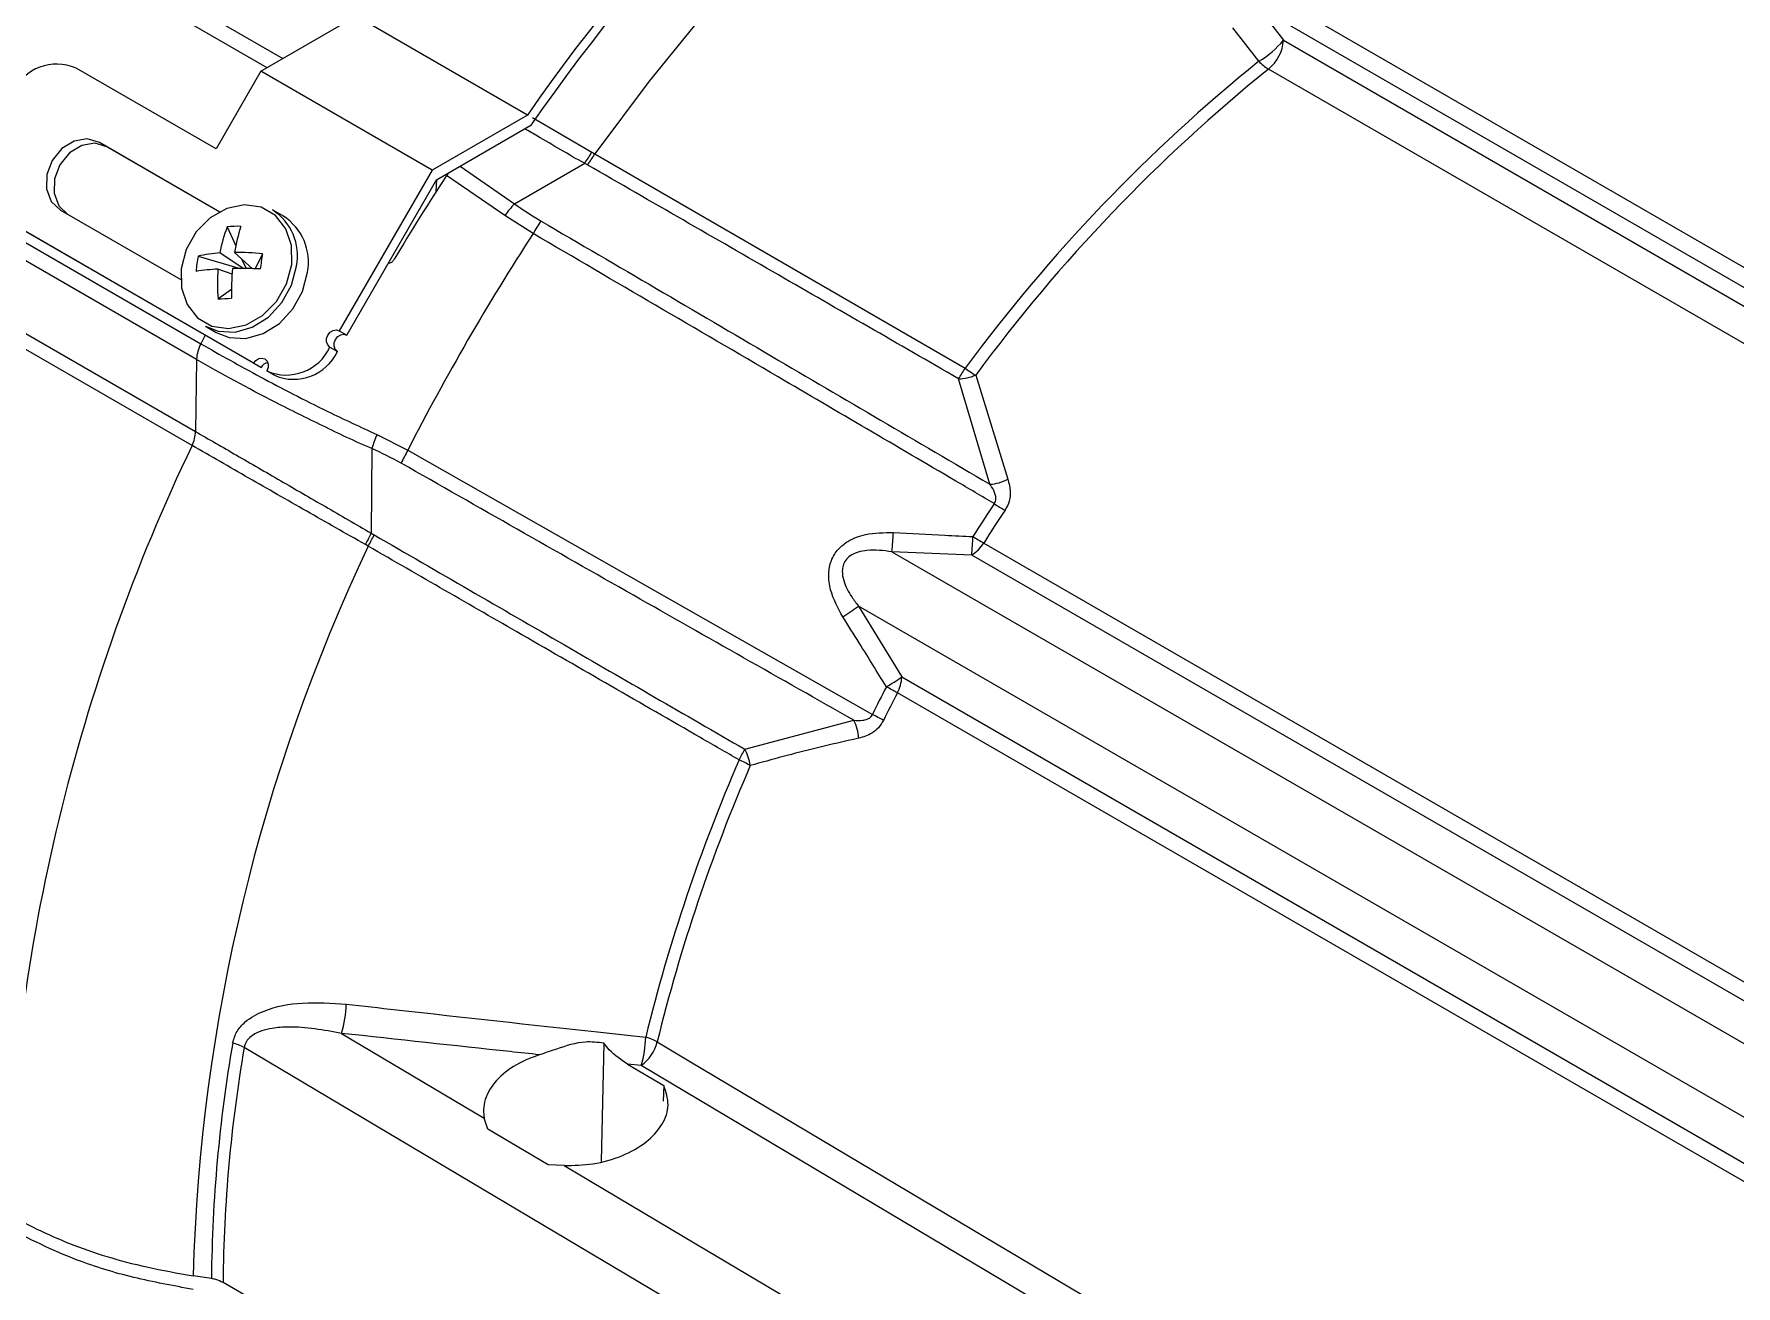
# Model space of a CAD drawing. Extents: x 17.3 to 113.1, y 4.8 to 84.5.
# Drawn here: x 25.113 to 29.193, y 64.447 to 67.448 of the extents above; entities that cross this region are included whole.
import ezdxf

# ---------------------------------------------------------------- set-up
doc = ezdxf.new("R2010")
doc.units = 0
doc.header["$MEASUREMENT"] = 0
doc.layers.add('OBJECT', color=7, linetype='CONTINUOUS')

msp = doc.modelspace()

# ---------------------------------------------------------------- linework, layer by layer
at = {"layer": 'OBJECT'}
for p, q in [((25.1937, 67.6869), (25.7101, 67.3887)), ((25.6721, 67.3668), (25.1658, 67.6591)), ((31.106, 65.7948), (27.9771, 67.6011)), ((25.6573, 67.3583), (25.8859, 67.4902)), ((26.296, 67.2535), (25.8859, 67.4902)), ((31.0855, 65.7583), (28.0459, 67.5131)), ((28.0459, 67.5131), (28.1083, 67.4327)), ((28.0496, 67.3823), (27.987, 67.4626)), ((28.1083, 67.4327), (31.0877, 65.7127)), ((25.5499, 67.1722), (25.214, 67.3661)), ((31.0558, 65.6414), (28.0726, 67.3636)), ((25.6573, 67.3583), (25.5499, 67.1722)), ((26.0675, 67.1215), (25.6573, 67.3583)), ((26.296, 67.2535), (26.0675, 67.1215)), ((26.3079, 67.2478), (26.4505, 67.1643)), ((26.078, 67.0982), (26.3043, 67.2288)), ((25.5587, 67.021), (25.2699, 67.1877)), ((25.2879, 67.1773), (25.2699, 67.1877)), ((25.5587, 67.021), (25.2879, 67.1773)), ((26.4505, 67.1643), (26.4574, 67.1604)), ((26.4574, 67.1604), (27.3455, 66.6464)), ((26.0675, 67.1215), (25.845, 66.7362)), ((26.1071, 67.115), (26.1018, 67.1085)), ((26.135, 67.1311), (26.2649, 67.0407)), ((26.2649, 67.0407), (26.4333, 67.138)), ((24.8392, 67.0941), (25.513, 66.7051)), ((25.863, 66.7258), (26.078, 67.0982)), ((26.0773, 67.0692), (26.0786, 67.0986)), ((26.2421, 67.0129), (26.1018, 67.1085)), ((25.5029, 66.6678), (24.8291, 67.0568)), ((25.6394, 66.6586), (25.014, 67.0197)), ((25.6574, 66.6482), (25.032, 67.0093)), ((25.1764, 67.0258), (25.4652, 66.8591)), ((25.7113, 67.0109), (25.6851, 67.026)), ((26.3096, 66.9693), (26.2421, 67.0129)), ((25.5763, 66.9854), (25.5969, 66.94)), ((25.5067, 66.9152), (25.6073, 66.8855)), ((25.5591, 66.923), (25.6164, 66.8855)), ((25.6371, 66.8851), (25.594, 66.9243)), ((25.6612, 66.9209), (25.6431, 66.8849)), ((25.588, 66.8724), (25.5541, 66.8841)), ((25.611, 66.9089), (25.6216, 66.8854)), ((24.9017, 66.8406), (25.5003, 66.495)), ((25.5542, 66.813), (25.5866, 66.8362)), ((25.5241, 66.7471), (25.5502, 66.732)), ((25.5235, 66.7256), (25.513, 66.7051)), ((25.845, 66.7362), (25.863, 66.7258)), ((25.4921, 66.4616), (25.0881, 66.6948)), ((25.5029, 66.6678), (25.5003, 66.495)), ((25.8225, 66.6973), (25.8405, 66.6869)), ((25.6394, 66.6586), (25.6574, 66.6482)), ((25.6716, 66.64), (25.6713, 66.6402)), ((25.6893, 66.6298), (25.6713, 66.6402)), ((25.6896, 66.6296), (25.6716, 66.64)), ((25.6896, 66.6296), (25.6893, 66.6298)), ((27.3706, 66.63), (27.4478, 66.3806)), ((27.4044, 66.3685), (27.3296, 66.6213)), ((25.9354, 66.4876), (26.0093, 66.45)), ((25.9232, 66.4545), (25.9216, 66.2511)), ((26.0093, 66.45), (27.123, 65.8167)), ((25.9143, 66.22), (25.9077, 66.2238)), ((27.3898, 66.2276), (30.1609, 64.6279)), ((27.1696, 66.2067), (30.0368, 64.5515)), ((27.3612, 66.1989), (27.1696, 66.2067)), ((30.1312, 64.5998), (27.3612, 66.1989)), ((29.9597, 64.4196), (27.0897, 66.0764)), ((27.0897, 66.0764), (27.1935, 65.9065)), ((27.1935, 65.9065), (29.9635, 64.3074)), ((29.9541, 64.2687), (27.183, 65.8684)), ((26.817, 65.7334), (27.0789, 65.8027)), ((25.8502, 65.0523), (26.1925, 64.8491)), ((26.4789, 65.0288), (26.4726, 64.7451)), ((26.5356, 64.9788), (26.6231, 64.9271)), ((26.5688, 64.9754), (26.5356, 64.9788)), ((26.6231, 64.9271), (26.6217, 64.8899)), ((26.2012, 64.8226), (26.1925, 64.8491)), ((26.3455, 64.7375), (26.2012, 64.8226)), ((26.3841, 64.7354), (26.3455, 64.7375)), ((25.5385, 64.4644), (25.4946, 64.4712)), ((28.8783, 62.5432), (25.5663, 64.4552))]:
    msp.add_line(p, q, dxfattribs=at)
at = {"layer": 'OBJECT', "flags": 128}
for points in [[(29.0941, 68.6825), (28.9636, 68.7063), (28.8276, 68.7164), (28.6867, 68.7126), (28.5414, 68.6951), (28.3926, 68.6639), (28.241, 68.6191), (28.0871, 68.561), (27.9318, 68.4898), (27.7757, 68.4059), (27.6196, 68.3097), (27.4643, 68.2015), (27.3104, 68.082), (27.1588, 67.9516), (27.01, 67.811), (26.8648, 67.6609), (26.7238, 67.5019), (26.5878, 67.3348), (26.4574, 67.1604)], [(25.2699, 67.1877), (25.241, 67.1962), (25.2095, 67.191), (25.18, 67.173), (25.157, 67.1449), (25.1442, 67.111), (25.1433, 67.0765), (25.1547, 67.0466), (25.1764, 67.0258)], [(25.2879, 67.1773), (25.259, 67.1858), (25.2275, 67.1806), (25.198, 67.1626), (25.175, 67.1345), (25.1622, 67.1006), (25.1613, 67.0661), (25.1727, 67.0362), (25.1944, 67.0154)], [(25.7313, 66.8949), (25.7307, 66.9405), (25.7171, 66.9811), (25.6919, 67.0128), (25.6576, 67.0325), (25.6175, 67.0382), (25.5756, 67.0295), (25.5359, 67.0071), (25.5023, 66.9732), (25.4782, 66.9312), (25.4658, 66.8852), (25.4664, 66.8396), (25.48, 66.799), (25.5051, 66.7673), (25.5394, 66.7476), (25.5795, 66.7419), (25.6215, 66.7506), (25.6612, 66.773), (25.6948, 66.8069), (25.7189, 66.8489), (25.7313, 66.8949)], [(25.5241, 66.7471), (25.5546, 66.7352), (25.5952, 66.7333), (25.6366, 66.745), (25.6752, 66.7693), (25.7075, 66.804), (25.7307, 66.846), (25.7426, 66.8916)], [(25.5502, 66.732), (25.5808, 66.7201), (25.6214, 66.7182), (25.6628, 66.7299), (25.7014, 66.7542), (25.7337, 66.7888), (25.7568, 66.8309), (25.7688, 66.8765)], [(25.8225, 66.6973), (25.8173, 66.7023), (25.8145, 66.7095), (25.8147, 66.7178), (25.8178, 66.7259), (25.8234, 66.7327), (25.8305, 66.737), (25.8381, 66.7383), (25.845, 66.7362)], [(25.8405, 66.6869), (25.8353, 66.6919), (25.8325, 66.6991), (25.8327, 66.7074), (25.8358, 66.7155), (25.8414, 66.7223), (25.8485, 66.7266), (25.8561, 66.7279), (25.863, 66.7258)], [(25.6394, 66.6586), (25.645, 66.6654), (25.6521, 66.6697), (25.6597, 66.6709), (25.6666, 66.6689), (25.6718, 66.6639), (25.6746, 66.6567), (25.6744, 66.6484), (25.6713, 66.6402)], [(28.9614, 63.0312), (28.7851, 63.1359), (28.0798, 63.555), (25.6171, 65.0184)], [(26.6071, 65.0317), (26.6828, 64.9867), (27.0322, 64.7788), (28.4298, 63.9474), (29.5025, 63.3095)], [(29.4639, 63.2521), (28.5543, 63.7934), (27.6449, 64.3348), (26.5688, 64.9754)], [(26.3841, 64.7354), (26.6995, 64.5481), (27.6102, 64.0076), (28.6713, 63.3779)]]:
    msp.add_lwpolyline(points, dxfattribs=at)
at = {"layer": 'OBJECT'}
for centre, radius, start, end in [((30.283, 64.4797), 4.8569, 126.6411, 145.1733), ((30.2615, 64.4878), 4.8138, 126.7036, 145.2907), ((30.2492, 64.3438), 6.069, 146.88862, 153.05247), ((27.9273, 67.5843), 0.2362, 301.1836, 320.0387), ((28.011, 67.4393), 0.0976, 309.1587, 356.1231), ((25.1678, 67.2604), 0.1153, 66.3568, 155.1837), ((30.545, 64.2898), 3.9738, 128.901, 143.6257), ((30.5604, 64.2805), 3.9616, 128.901, 143.6257), ((28.1262, 67.4531), 0.1043, 222.7316, 239.0697), ((26.0405, 67.4128), 0.4794, 325.0244, 328.7858), ((25.9986, 67.4307), 0.5325, 326.0985, 329.4858), ((31.1024, 63.8518), 5.9676, 146.92502, 149.19639), ((26.4763, 66.8438), 0.2889, 137.0493, 144.1762), ((25.6145, 66.9162), 0.1305, 349.1227, 57.2209), ((25.6406, 66.9011), 0.1305, 349.1229, 57.2207), ((26.7602, 66.7037), 0.5231, 145.5817, 149.4886), ((25.8888, 66.8655), 0.3347, 158.9969, 170.0971), ((25.6007, 66.7678), 0.219, 87.8259, 96.3727), ((26.0186, 66.8553), 0.4301, 162.2261, 170.7714), ((31.1765, 63.8085), 5.8032, 146.99867, 152.92301), ((25.7464, 66.866), 0.2447, 168.3897, 176.9936), ((25.5799, 66.6043), 0.3194, 93.7413, 103.2547), ((25.5941, 66.2702), 0.6541, 84.1167, 90.0097), ((23.6681, 67.158), 2.0071, 352.1677, 353.2156), ((25.5824, 66.3455), 0.5393, 93.0037, 98.5656), ((25.9947, 66.8494), 0.4419, 175.5001, 184.7207), ((26.1753, 66.832), 0.5887, 174.803, 181.7326), ((25.6074, 65.7253), 1.1602, 87.5759, 90.9096), ((25.5518, 67.3244), 0.5113, 270.2698, 273.928), ((25.5903, 66.6642), 0.0874, 152.0634, 177.6046), ((25.7178, 66.7456), 0.1153, 246.3571, 335.1836), ((25.7359, 66.7353), 0.1153, 246.357, 335.1837), ((25.6785, 66.6369), 0.0239, 101.7085, 151.7519), ((26.8805, 66.9217), 0.5403, 326.2191, 329.3741), ((27.3282, 66.7288), 0.1075, 270.7757, 293.2599), ((27.5249, 66.8935), 0.3054, 234.0146, 239.6563), ((29.6098, 64.4901), 4.5653, 154.415, 178.3612), ((25.4153, 66.4982), 0.0851, 334.5118, 357.8246), ((26.2001, 66.3709), 0.2892, 156.2202, 163.1969), ((26.4708, 66.1894), 0.53, 150.5366, 154.3126), ((27.397, 66.4793), 0.1111, 273.8259, 297.2215), ((31.2945, 63.742), 4.6588, 146.3732, 147.5288), ((31.3091, 63.7335), 4.6455, 146.3733, 147.5286), ((27.7229, 66.7909), 0.5608, 236.738, 239.8126), ((29.8656, 64.3468), 4.3728, 154.636, 178.3701), ((25.4801, 66.4585), 0.4878, 331.2369, 334.8323), ((25.4443, 66.4856), 0.5399, 330.5289, 333.7787), ((26.5845, 66.2782), 0.5894, 353.0278, 357.5037), ((26.6113, 66.2693), 0.7532, 354.6326, 358.0139), ((27.3154, 66.2731), 0.0872, 301.7199, 328.6156), ((27.8019, 66.9377), 0.8209, 237.7719, 239.8728), ((26.7303, 66.573), 0.6131, 301.6432, 305.8917), ((26.7347, 66.5839), 0.8182, 301.0442, 304.1094), ((27.1057, 65.9102), 0.0878, 331.6029, 357.563), ((31.2955, 63.7383), 4.6616, 152.6089, 153.5215), ((31.306, 63.732), 4.6436, 152.6086, 153.522), ((26.7952, 65.193), 0.7788, 60.1383, 62.3529), ((26.8621, 65.3009), 0.5781, 60.1864, 63.1694), ((26.978, 65.7525), 0.1127, 3.6191, 26.4108), ((26.3253, 65.9768), 0.5486, 330.6408, 333.6586), ((26.7224, 65.6793), 0.1089, 7.8751, 29.7391), ((30.6436, 64.0443), 4.185, 156.5781, 166.1907), ((30.6587, 64.0358), 4.1722, 156.5781, 166.1907), ((26.6789, 65.4282), 0.3061, 60.3498, 65.9783), ((25.6226, 65.1252), 0.239, 342.2512, 359.3309), ((26.336, 65.0474), 0.2436, 342.8049, 359.0144), ((26.5426, 64.9164), 0.1321, 60.7679, 73.7308), ((29.0577, 64.4318), 3.5193, 170.2276, 179.4695), ((29.0764, 64.4226), 3.5102, 170.2277, 179.4687), ((25.564, 64.9231), 0.109, 60.9024, 76.5494), ((26.5101, 65.0565), 0.1001, 305.8423, 345.6232)]:
    msp.add_arc(centre, radius, start, end, dxfattribs=at)
for points, knots in [([(25.1418, 67.6701), (25.122, 67.6393), (25.0645, 67.5502), (24.9739, 67.3993), (24.8863, 67.2425), (24.8361, 67.145), (24.8176, 67.1093)], [0, 0, 0, 0, 0.169694, 0.491692, 0.81372, 1, 1, 1, 1]), ([(26.4333, 67.138), (26.4333, 67.138), (26.3944, 67.1582), (26.347, 67.1878), (26.2998, 67.2148), (26.2898, 67.2205)], [0, 0, 0, 0, 0.000014, 0.787163, 1, 1, 1, 1]), ([(26.4406, 67.1337), (26.4381, 67.1351), (26.4357, 67.1365), (26.4333, 67.138), (26.4333, 67.138)], [0, 0, 0, 0, 0.999721, 1, 1, 1, 1]), ([(27.3296, 66.6213), (27.1856, 66.7043), (26.8892, 66.8751), (26.5929, 67.0459), (26.4406, 67.1337)], [0, 0, 0, 0, 0.48595, 1, 1, 1, 1]), ([(26.2649, 67.0407), (26.2649, 67.0407), (26.2855, 67.0261), (26.3071, 67.0127), (26.3287, 66.9994)], [0, 0, 0, 0, 0.00003, 1, 1, 1, 1]), ([(26.3287, 66.9994), (26.5129, 66.8916), (26.8717, 66.6817), (27.23, 66.471), (27.4044, 66.3685)], [0, 0, 0, 0, 0.513344, 1, 1, 1, 1]), ([(27.4153, 66.322), (27.3846, 66.34), (27.2118, 66.4413), (26.8434, 66.6575), (26.5054, 66.8549), (26.3096, 66.9693)], [0, 0, 0, 0, 0.083458, 0.469005, 1, 1, 1, 1]), ([(25.9767, 66.9078), (25.9752, 66.9057), (25.9728, 66.9022), (25.9682, 66.8991), (25.9647, 66.8978), (25.9626, 66.8981), (25.9619, 66.8982)], [0, 0, 0, 0, 0.402504, 0.663327, 0.874972, 1, 1, 1, 1]), ([(25.9232, 66.4545), (25.9232, 66.4545), (25.8827, 66.4709), (25.8045, 66.5087), (25.6596, 66.58), (25.5614, 66.6341), (25.5029, 66.6678), (25.5029, 66.6678)], [0, 0, 0, 0, 0.000004, 0.259099, 0.518181, 0.999995, 1, 1, 1, 1]), ([(25.513, 66.7051), (25.5595, 66.6789), (25.6537, 66.6258), (25.7983, 66.5511), (25.8957, 66.5059), (25.9354, 66.4876)], [0, 0, 0, 0, 0.365475, 0.741466, 1, 1, 1, 1]), ([(25.9077, 66.2238), (25.8605, 66.2507), (25.7645, 66.3052), (25.6227, 66.3863), (25.5367, 66.4359), (25.4921, 66.4616)], [0, 0, 0, 0, 0.319146, 0.647516, 1, 1, 1, 1]), ([(25.5003, 66.495), (25.5003, 66.495), (25.5318, 66.4768), (25.5978, 66.4387), (25.7026, 66.3781), (25.8112, 66.3152), (25.8846, 66.2724), (25.9216, 66.2511), (25.9216, 66.2511)], [0, 0, 0, 0, 0.000004, 0.25468, 0.509356, 0.754674, 0.999995, 1, 1, 1, 1]), ([(25.9932, 66.4191), (25.97, 66.4313), (25.9469, 66.4436), (25.9232, 66.4545), (25.9232, 66.4545)], [0, 0, 0, 0, 0.999971, 1, 1, 1, 1]), ([(27.0789, 65.8027), (26.9026, 65.9025), (26.5404, 66.1076), (26.1787, 66.3135), (25.9932, 66.4191)], [0, 0, 0, 0, 0.486991, 1, 1, 1, 1]), ([(27.4478, 66.3806), (27.4503, 66.3713), (27.4547, 66.3549), (27.4527, 66.3284), (27.4448, 66.3134), (27.4409, 66.3062)], [0, 0, 0, 0, 0.396713, 0.706828, 1, 1, 1, 1]), ([(27.4153, 66.322), (27.4164, 66.3238), (27.4185, 66.3274), (27.4196, 66.3351), (27.4174, 66.3475), (27.4113, 66.359), (27.4058, 66.3665), (27.4044, 66.3685)], [0, 0, 0, 0, 0.116851, 0.233194, 0.437973, 0.85443, 1, 1, 1, 1]), ([(26.8035, 65.7078), (26.7726, 65.7256), (26.5989, 65.8256), (26.3025, 65.9963), (26.0371, 66.1493), (25.9143, 66.22)], [0, 0, 0, 0, 0.104199, 0.585852, 1, 1, 1, 1]), ([(25.9216, 66.2511), (25.9216, 66.2511), (25.924, 66.2497), (25.9263, 66.2484), (25.9287, 66.2471)], [0, 0, 0, 0, 0.000295, 1, 1, 1, 1]), ([(25.9287, 66.2471), (26.0807, 66.1591), (26.3768, 65.9879), (26.673, 65.8167), (26.817, 65.7334)], [0, 0, 0, 0, 0.513611, 1, 1, 1, 1]), ([(27.0519, 66.0511), (27.0405, 66.072), (27.0228, 66.1041), (27.0166, 66.1516), (27.0227, 66.186), (27.0396, 66.2133), (27.0679, 66.2357), (27.1131, 66.2525), (27.1508, 66.2525), (27.1734, 66.2526)], [0, 0, 0, 0, 0.224316, 0.34584, 0.447966, 0.550598, 0.643263, 0.78662, 1, 1, 1, 1]), ([(27.1734, 66.2526), (27.2146, 66.2504), (27.2781, 66.2471), (27.3417, 66.2442), (27.3641, 66.2432)], [0, 0, 0, 0, 0.648491, 1, 1, 1, 1]), ([(27.1696, 66.2067), (27.1497, 66.2092), (27.1227, 66.2127), (27.0887, 66.2066), (27.0709, 66.1989), (27.0585, 66.1871), (27.0521, 66.1742), (27.0499, 66.1571), (27.0549, 66.1303), (27.0699, 66.1022), (27.0842, 66.0836), (27.0897, 66.0764)], [0, 0, 0, 0, 0.252396, 0.341468, 0.431195, 0.49019, 0.549439, 0.60513, 0.701097, 0.88522, 1, 1, 1, 1]), ([(27.1566, 65.8829), (27.1349, 65.918), (27.1003, 65.9743), (27.0651, 66.0301), (27.0519, 66.0511)], [0, 0, 0, 0, 0.624897, 1, 1, 1, 1]), ([(27.0789, 65.8027), (27.086, 65.8022), (27.0965, 65.8016), (27.1096, 65.8046), (27.1171, 65.8086), (27.1212, 65.8131), (27.1225, 65.8158), (27.123, 65.8167)], [0, 0, 0, 0, 0.437727, 0.652228, 0.821699, 0.945104, 1, 1, 1, 1]), ([(27.1495, 65.8024), (27.1457, 65.7963), (27.1383, 65.7841), (27.1179, 65.7678), (27.1012, 65.7628), (27.0905, 65.7596)], [0, 0, 0, 0, 0.263178, 0.525234, 1, 1, 1, 1]), ([(27.0905, 65.7596), (27.0564, 65.7521), (26.9685, 65.7325), (26.8828, 65.7088), (26.8303, 65.6942)], [0, 0, 0, 0, 0.387427, 1, 1, 1, 1]), ([(25.5894, 65.0292), (25.5922, 65.0389), (25.5979, 65.0581), (25.6236, 65.0858), (25.6753, 65.1139), (25.7592, 65.1294), (25.8266, 65.1248), (25.8616, 65.1224)], [0, 0, 0, 0, 0.101178, 0.201859, 0.374018, 0.675191, 1, 1, 1, 1]), ([(25.8616, 65.1224), (25.9017, 65.1179), (26.1025, 65.0954), (26.3418, 65.0689), (26.5411, 65.0474), (26.5796, 65.0432)], [0, 0, 0, 0, 0.167872, 0.839364, 1, 1, 1, 1]), ([(25.8502, 65.0523), (25.8076, 65.0601), (25.7514, 65.0704), (25.6799, 65.065), (25.6446, 65.0552), (25.6244, 65.0372), (25.6186, 65.0262), (25.6174, 65.0198), (25.6171, 65.0184)], [0, 0, 0, 0, 0.49037, 0.647323, 0.850236, 0.921686, 0.982752, 1, 1, 1, 1]), ([(26.3251, 65.001), (26.3017, 65.0035), (26.1433, 65.0204), (25.985, 65.0376), (25.8502, 65.0523)], [0, 0, 0, 0, 0.147984, 1, 1, 1, 1]), ([(26.3251, 65.001), (26.3113, 64.996), (26.2753, 64.9829), (26.2286, 64.9507), (26.1955, 64.9061), (26.189, 64.8706), (26.192, 64.8521), (26.1925, 64.8491)], [0, 0, 0, 0, 0.162696, 0.424831, 0.687546, 0.950209, 1, 1, 1, 1]), ([(26.4789, 65.0288), (26.4642, 65.0306), (26.4263, 65.0352), (26.3744, 65.0173), (26.3387, 65.0055), (26.3251, 65.001)], [0, 0, 0, 0, 0.281228, 0.727864, 1, 1, 1, 1]), ([(26.5356, 64.9788), (26.5206, 64.9888), (26.5004, 65.0021), (26.4832, 65.0234), (26.4789, 65.0288)], [0, 0, 0, 0, 0.74649, 1, 1, 1, 1]), ([(26.3841, 64.7354), (26.4073, 64.7359), (26.4554, 64.7369), (26.5248, 64.7571), (26.5831, 64.7901), (26.6219, 64.833), (26.6385, 64.8811), (26.6282, 64.9118), (26.6231, 64.9271)], [0, 0, 0, 0, 0.156109, 0.324409, 0.493191, 0.662433, 0.831758, 1, 1, 1, 1]), ([(25.0463, 64.6206), (25.0953, 64.5955), (25.1967, 64.5434), (25.3533, 64.4963), (25.4574, 64.4778), (25.4946, 64.4712)], [0, 0, 0, 0, 0.375049, 0.776984, 1, 1, 1, 1]), ([(25.4946, 64.4386), (25.4468, 64.4473), (25.35, 64.465), (25.1948, 64.5126), (25.1012, 64.5601), (25.0463, 64.588)], [0, 0, 0, 0, 0.287513, 0.581796, 1, 1, 1, 1]), ([(25.5663, 64.4552), (25.5609, 64.4578), (25.5525, 64.4618), (25.5422, 64.4637), (25.5385, 64.4644)], [0, 0, 0, 0, 0.643567, 1, 1, 1, 1])]:
    msp.add_open_spline(points, degree=3, knots=knots, dxfattribs=at)

doc.saveas('drawing.dxf')
